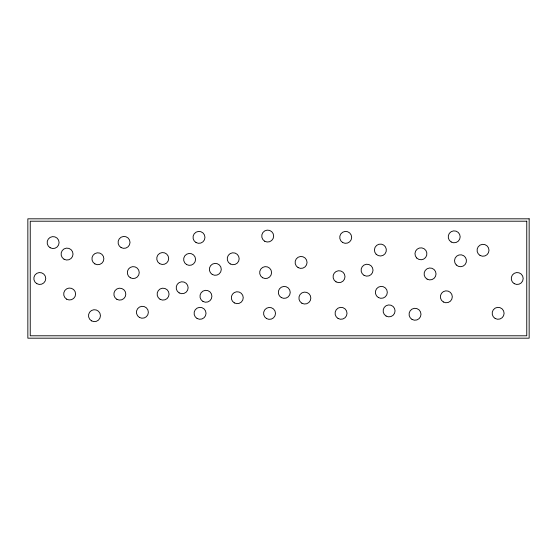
<?xml version="1.0" encoding="UTF-8"?>
<svg xmlns="http://www.w3.org/2000/svg" width="557" height="557" viewBox="0 0 557 557"><rect width="100%" height="100%" fill="white"/><g stroke="black" fill="none" stroke-linecap="round" stroke-linejoin="round"><path stroke-width="0.84" d="M529.15 218.824L27.85 218.824L27.85 338.176L529.15 338.176L529.15 218.824M526.762 221.206L30.238 221.206L30.238 335.794L526.762 335.794L526.762 221.206M36.804 283.666A5.967 5.967 0 0 0 45.751 278.5A5.967 5.967 0 0 0 36.804 273.334A5.967 5.967 0 0 0 36.804 283.666M514.229 283.666A5.967 5.967 0 0 0 523.183 278.5A5.967 5.967 0 0 0 514.229 273.334A5.967 5.967 0 0 0 514.229 283.666M159.72 263.684A5.967 5.967 0 0 0 168.674 258.518A5.967 5.967 0 0 0 159.72 253.351A5.967 5.967 0 0 0 159.72 263.684M202.957 301.448A5.967 5.967 0 0 0 211.904 296.275A5.967 5.967 0 0 0 202.957 291.109A5.967 5.967 0 0 0 202.957 301.448M298.099 267.604A5.967 5.967 0 0 0 307.053 262.438A5.967 5.967 0 0 0 298.099 257.264A5.967 5.967 0 0 0 298.099 267.604M378.356 297.522A5.967 5.967 0 0 0 387.31 292.348A5.967 5.967 0 0 0 378.356 287.182A5.967 5.967 0 0 0 378.356 297.522M416.713 258.016A5.967 5.967 0 0 0 426.697 255.343A5.967 5.967 0 0 0 419.386 248.032A5.967 5.967 0 0 0 416.713 258.016M94.913 263.921A5.967 5.967 0 0 0 103.867 258.747A5.967 5.967 0 0 0 94.913 253.581A5.967 5.967 0 0 0 94.913 263.921M66.666 299.179A5.967 5.967 0 0 0 75.613 294.005A5.967 5.967 0 0 0 66.666 288.839A5.967 5.967 0 0 0 66.666 299.179M230.215 263.921A5.967 5.967 0 0 0 239.169 258.747A5.967 5.967 0 0 0 230.215 253.581A5.967 5.967 0 0 0 230.215 263.921M336.052 281.856A5.967 5.967 0 0 0 344.999 276.69A5.967 5.967 0 0 0 336.052 271.517A5.967 5.967 0 0 0 336.052 281.856M443.358 301.971A5.967 5.967 0 0 0 452.312 296.804A5.967 5.967 0 0 0 443.358 291.631A5.967 5.967 0 0 0 443.358 301.971M116.859 299.311A5.967 5.967 0 0 0 125.805 294.138A5.967 5.967 0 0 0 116.859 288.972A5.967 5.967 0 0 0 116.859 299.311M160.11 299.311A5.967 5.967 0 0 0 169.056 294.138A5.967 5.967 0 0 0 160.11 288.972A5.967 5.967 0 0 0 160.11 299.311M266.552 318.569A5.967 5.967 0 0 0 275.499 313.396A5.967 5.967 0 0 0 266.552 308.23A5.967 5.967 0 0 0 266.552 318.569M301.887 303.231A5.967 5.967 0 0 0 310.841 298.065A5.967 5.967 0 0 0 301.887 292.898A5.967 5.967 0 0 0 301.887 303.231M376.17 254.257A5.967 5.967 0 0 0 386.154 251.576A5.967 5.967 0 0 0 378.851 244.272A5.967 5.967 0 0 0 376.17 254.257M91.487 320.846A5.967 5.967 0 0 0 100.441 315.673A5.967 5.967 0 0 0 91.487 310.507A5.967 5.967 0 0 0 91.487 320.846M480.043 255.44A5.967 5.967 0 0 0 488.997 250.274A5.967 5.967 0 0 0 480.043 245.108A5.967 5.967 0 0 0 480.043 255.44M412.041 319.433A5.967 5.967 0 0 0 420.995 314.259A5.967 5.967 0 0 0 412.041 309.093A5.967 5.967 0 0 0 412.041 319.433M264.721 241.237A5.967 5.967 0 0 0 273.668 236.071A5.967 5.967 0 0 0 264.721 230.897A5.967 5.967 0 0 0 264.721 241.237M50.137 247.74A5.967 5.967 0 0 0 59.091 242.567A5.967 5.967 0 0 0 50.137 237.4A5.967 5.967 0 0 0 50.137 247.74M121.071 247.566A5.967 5.967 0 0 0 130.018 242.399A5.967 5.967 0 0 0 121.071 237.226A5.967 5.967 0 0 0 121.071 247.566M495.152 318.479A5.967 5.967 0 0 0 504.099 313.306A5.967 5.967 0 0 0 495.152 308.139A5.967 5.967 0 0 0 495.152 318.479M451.212 241.996A5.967 5.967 0 0 0 460.166 236.829A5.967 5.967 0 0 0 451.212 231.656A5.967 5.967 0 0 0 451.212 241.996M338.064 318.479A5.967 5.967 0 0 0 347.018 313.306A5.967 5.967 0 0 0 338.064 308.139A5.967 5.967 0 0 0 338.064 318.479M197.074 318.479A5.967 5.967 0 0 0 206.027 313.306A5.967 5.967 0 0 0 197.074 308.139A5.967 5.967 0 0 0 197.074 318.479M64.069 259.242A5.967 5.967 0 0 0 73.023 254.076A5.967 5.967 0 0 0 64.069 248.902A5.967 5.967 0 0 0 64.069 259.242M196.008 242.539A5.967 5.967 0 0 0 204.962 237.373A5.967 5.967 0 0 0 196.008 232.199A5.967 5.967 0 0 0 196.008 242.539M342.715 242.539A5.967 5.967 0 0 0 351.662 237.373A5.967 5.967 0 0 0 342.715 232.199A5.967 5.967 0 0 0 342.715 242.539M386.105 316.056A5.967 5.967 0 0 0 395.059 310.89A5.967 5.967 0 0 0 386.105 305.723A5.967 5.967 0 0 0 386.105 316.056M456.274 264.972A5.967 5.967 0 0 0 466.258 262.291A5.967 5.967 0 0 0 458.947 254.988A5.967 5.967 0 0 0 456.274 264.972M262.639 277.748A5.967 5.967 0 0 0 271.586 272.582A5.967 5.967 0 0 0 262.639 267.416A5.967 5.967 0 0 0 262.639 277.748M130.289 277.748A5.967 5.967 0 0 0 139.243 272.582A5.967 5.967 0 0 0 130.289 267.416A5.967 5.967 0 0 0 130.289 277.748M234.295 302.876A5.967 5.967 0 0 0 243.242 297.71A5.967 5.967 0 0 0 234.295 292.543A5.967 5.967 0 0 0 234.295 302.876M186.616 264.568A5.967 5.967 0 0 0 195.563 259.395A5.967 5.967 0 0 0 186.616 254.229A5.967 5.967 0 0 0 186.616 264.568M139.41 317.434A5.967 5.967 0 0 0 148.364 312.261A5.967 5.967 0 0 0 139.41 307.095A5.967 5.967 0 0 0 139.41 317.434M364.076 275.36A5.967 5.967 0 0 0 373.023 270.194A5.967 5.967 0 0 0 364.076 265.021A5.967 5.967 0 0 0 364.076 275.36M179.18 292.905A5.967 5.967 0 0 0 188.134 287.732A5.967 5.967 0 0 0 179.18 282.566A5.967 5.967 0 0 0 179.18 292.905M212.224 274.441A5.967 5.967 0 0 0 221.282 269.47A5.967 5.967 0 0 0 212.447 264.109A5.967 5.967 0 0 0 212.224 274.441M281.285 297.563A5.967 5.967 0 0 0 290.232 292.397A5.967 5.967 0 0 0 281.285 287.224A5.967 5.967 0 0 0 281.285 297.563M427.087 279.113A5.967 5.967 0 0 0 436.034 273.94A5.967 5.967 0 0 0 427.087 268.773A5.967 5.967 0 0 0 427.087 279.113"/></g></svg>
